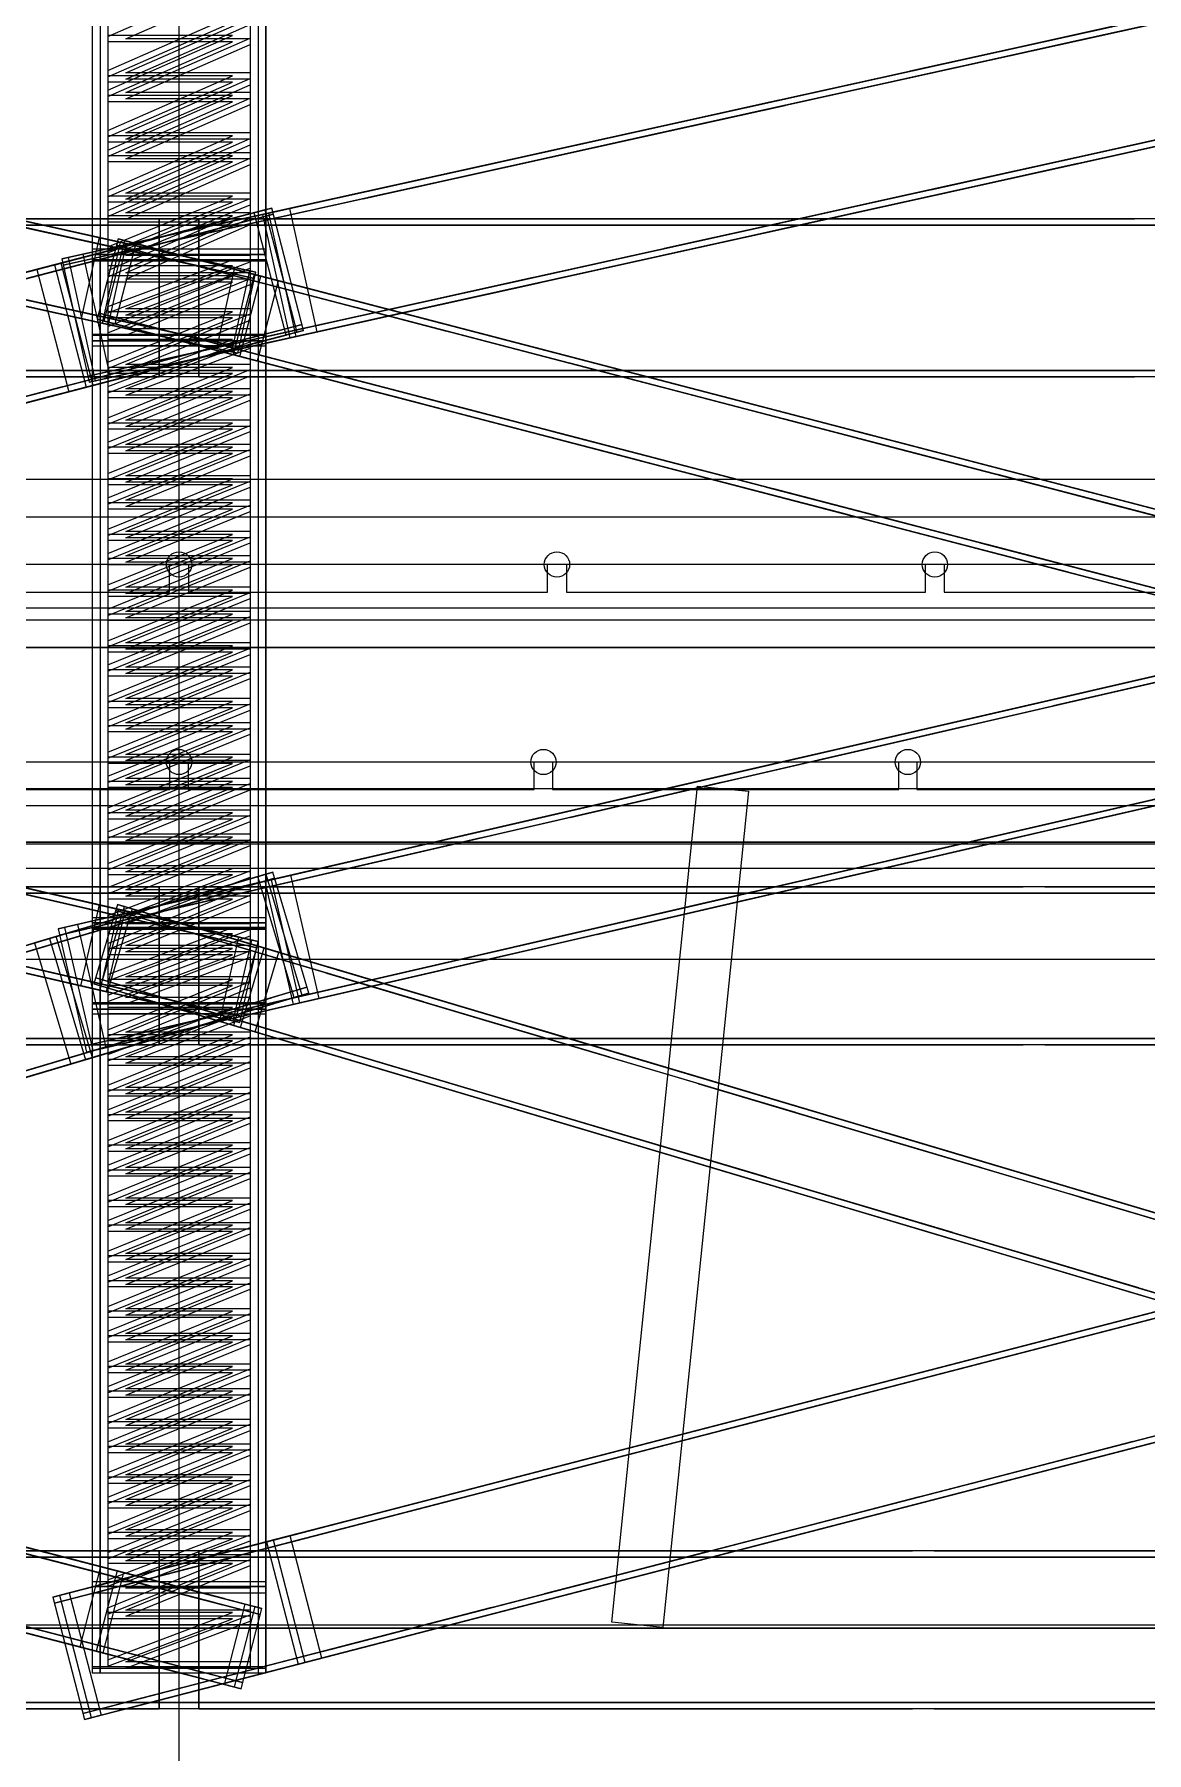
# Model space of a CAD drawing. Header units: millimetres. Extents: x -52000 to 48850, y -48850 to 51750.
# Drawn here: x -366 to 2449, y 10992 to 15342 of the extents above; entities that cross this region are included whole.
import ezdxf

# ---------------------------------------------------------------- set-up
doc = ezdxf.new("R2010")
doc.units = ezdxf.units.MM
for name, color, linetype, lineweight in [('D-BMK-AXIS', 7, 'Continuous', 13), ('D-STR-BASE', 7, 'Continuous', 25), ('D-STR-DECK', 7, 'Continuous', 25), ('D-STR-STRC', 7, 'Continuous', 25)]:
    doc.layers.add(name, color=color, linetype=linetype, lineweight=lineweight)

msp = doc.modelspace()

# ---------------------------------------------------------------- linework, layer by layer
at = {"layer": 'D-BMK-AXIS'}
msp.add_line((0, -48000), (0, 48000), dxfattribs=at)
at = {"layer": 'D-STR-BASE'}
msp.add_lwpolyline([(-4200, 8000), (4200, 8000), (4200, 13000), (-4200, 13000)], close=True, dxfattribs=at)
at = {"layer": 'D-STR-DECK'}
for points in [[(11617.8, 14120), (-11617.8, 14120), (-11617.8, 14216), (11617.8, 14216)], [(-11480, -14000), (11480, -14000), (14000, -11480), (14000, 11480), (11480, 14000), (-11480, 14000), (-14000, 11480), (-14000, -11480)], [(11480, 14000), (-11480, 14000), (-11480, 13890), (11480, 13890)], [(11480, 14000), (-11480, 14000), (-11480, 13890), (11480, 13890)], [(11480, 14000), (-11480, 14000), (-11307.8, 13790), (11307.8, 13790)], [(11480, 14000), (-11480, 14000), (-11480, 13860), (11480, 13860)], [(-23.9, 14000), (-932.8, 14000), (-932.8, 13930), (-23.9, 13930)], [(932.7, 14000), (23.9, 14000), (23.9, 13930), (932.7, 13930)], [(1889.4, 14000), (980.6, 14000), (980.6, 13930), (1889.4, 13930)], [(2846.1, 14000), (1937.3, 14000), (1937.3, 13930), (2846.1, 13930)], [(-13790, 11307.8), (13790, 11307.8), (11307.8, 13790), (-11307.8, 13790)], [(11070, 13500), (-11070, 13500), (-10904, 13297.5), (10904, 13297.5)], [(11070, 13500), (-11070, 13500), (-11070, 13390), (11070, 13390)], [(11070, 13500), (-11070, 13500), (-11070, 13390), (11070, 13390)], [(11070, 13500), (-11070, 13500), (-10904, 13297.5), (10904, 13297.5)], [(-23.1, 13500), (-899.4, 13500), (-899.4, 13430), (-23.1, 13430)], [(899.4, 13500), (23.1, 13500), (23.1, 13430), (899.4, 13430)], [(1821.9, 13500), (945.6, 13500), (945.6, 13430), (1821.9, 13430)], [(2744.4, 13500), (1868.1, 13500), (1868.1, 13430), (2744.4, 13430)], [(11014.6, 13432.5), (-11014.6, 13432.5), (-10849.4, 13231), (10849.4, 13231)], [(11014.6, 13432.5), (-11014.6, 13432.5), (-9278.9, 11315.7), (9278.9, 11315.7)], [(11014.6, 13432.5), (-11014.6, 13432.5), (-11014.6, 13292.5), (11014.6, 13292.5)], [(-200, 11315.7), (-200, 13432.5), (200, 13432.5), (200, 11315.7)], [(1095.2, 11322.3), (1312.2, 13439.1), (1441.5, 13425.9), (1224.5, 11309)], [(-13297.5, 10904), (13297.5, 10904), (10904, 13297.5), (-10904, 13297.5)], [(-13790, -11307.8), (4700, -11307.8), (4700, 11307.8), (-13790, 11307.8)]]:
    msp.add_lwpolyline(points, close=True, dxfattribs=at)
for centre in [(0, 14000), (956.7, 14000), (1913.3, 14000), (0, 13500), (922.5, 13500), (1845, 13500)]:
    msp.add_circle(centre, 32, dxfattribs=at)
at = {"layer": 'D-STR-STRC'}
for points in [[(8477.4, 16714.2), (7953.5, 16598.3), (-296.5, 14773.6), (227.4, 14889.5)], [(8480.9, 16698.5), (7956.9, 16582.7), (-293.1, 14758), (230.9, 14873.9)], [(-8402.7, 16624.9), (-8058.9, 16548.9), (191.1, 14724.2), (-152.7, 14800.3)], [(-8399.2, 16640.5), (-8055.4, 16564.5), (194.6, 14739.8), (-149.2, 14815.9)], [(220, 16608.9), (-220, 16608.9), (-220, 14784.3), (220, 14784.3)], [(220, 16593.1), (-220, 16593.1), (-220, 14768.4), (220, 14768.4)], [(-8441.1, 16451.1), (-8097.3, 16375.1), (152.7, 14550.4), (-191.1, 14626.5)], [(-8444.6, 16435.5), (-8100.8, 16359.5), (149.2, 14534.8), (-194.6, 14610.9)], [(8543.1, 16417.3), (8019.1, 16301.5), (-230.9, 14476.8), (293.1, 14592.7)], [(8546.5, 16401.7), (8022.6, 16285.8), (-227.4, 14461.2), (296.5, 14577.1)], [(220, 16406.9), (-220, 16406.9), (-220, 14582.3), (220, 14582.3)], [(220, 16391.1), (-220, 16391.1), (-220, 14566.4), (220, 14566.4)], [(135, 15474.9), (-180, 15474.9), (-180, 15336.8)], [(180, 15468.7), (180, 15330.5), (-135, 15330.5)], [(2893.2, 15479.1), (2471.6, 15385.9), (1837.3, 15245.6)], [(2896.7, 15463.5), (2475, 15370.2), (1840.8, 15229.9)], [(2906.1, 15482), (2271.8, 15341.7), (1850.2, 15248.4)], [(2909.6, 15466.3), (2275.3, 15326), (1853.6, 15232.8)], [(135, 15388.7), (-180, 15388.7), (-180, 15250.5)], [(135, 15372.8), (-180, 15372.8), (-180, 15234.7)], [(180, 15382.4), (180, 15244.3), (-135, 15244.3)], [(180, 15366.6), (180, 15228.4), (-135, 15228.4)], [(135, 15338.7), (-180, 15338.7), (-180, 15200.6)], [(135, 15322.9), (-180, 15322.9), (-180, 15184.7)], [(180, 15332.5), (180, 15194.3), (-135, 15194.3)], [(180, 15316.6), (180, 15178.5), (-135, 15178.5)], [(2205.7, 15327.1), (1784.1, 15233.8), (1149.8, 15093.5)], [(2209.2, 15311.4), (1787.5, 15218.2), (1153.3, 15077.9)], [(2218.6, 15329.9), (1584.3, 15189.6), (1162.7, 15096.4)], [(2222.1, 15314.3), (1587.8, 15174), (1166.1, 15080.7)], [(135, 15236.6), (-180, 15236.6), (-180, 15098.5)], [(180, 15230.4), (180, 15092.2), (-135, 15092.2)], [(135, 15220.8), (-180, 15220.8), (-180, 15082.6)], [(135, 15186.7), (-180, 15186.7), (-180, 15048.5)], [(180, 15214.5), (180, 15076.4), (-135, 15076.4)], [(180, 15180.4), (180, 15042.2), (-135, 15042.2)], [(2958.9, 15182.3), (2537.2, 15089), (1902.9, 14948.7)], [(2971.7, 15185.1), (2337.5, 15044.8), (1915.8, 14951.6)], [(135, 15170.8), (-180, 15170.8), (-180, 15032.7)], [(180, 15164.6), (180, 15026.4), (-135, 15026.4)], [(1518.2, 15175), (1096.6, 15081.7), (462.3, 14941.5)], [(1521.7, 15159.4), (1100, 15066.1), (465.8, 14925.8)], [(1531.1, 15177.8), (896.8, 15037.6), (475.2, 14944.3)], [(1534.6, 15162.2), (900.3, 15021.9), (478.6, 14928.7)], [(2962.3, 15166.7), (2540.7, 15073.4), (1906.4, 14933.1)], [(2975.2, 15169.5), (2340.9, 15029.2), (1919.3, 14936)], [(135, 15084.6), (-180, 15084.6), (-180, 14946.4)], [(135, 15068.7), (-180, 15068.7), (-180, 14930.6)], [(180, 15078.3), (180, 14940.2), (-135, 14940.2)], [(180, 15062.5), (180, 14924.3), (-135, 14924.3)], [(830.7, 15022.9), (409.1, 14929.7), (-186.6, 14797.9)], [(834.2, 15007.3), (412.5, 14914.1), (-183.2, 14782.3)], [(135, 15034.6), (-180, 15034.6), (-180, 14896.4)], [(135, 15018.8), (-180, 15018.8), (-180, 14880.6)], [(843.6, 15025.8), (247.9, 14894), (-173.7, 14800.8)], [(847.1, 15010.2), (251.3, 14878.4), (-170.3, 14785.2)], [(180, 15028.3), (180, 14890.2), (-135, 14890.2)], [(180, 15012.5), (180, 14874.3), (-135, 14874.3)], [(2271.4, 15030.2), (1849.7, 14937), (1215.4, 14796.7)], [(2274.8, 15014.6), (1853.2, 14921.4), (1218.9, 14781.1)], [(2284.2, 15033.1), (1650, 14892.8), (1228.3, 14799.5)], [(2287.7, 15017.5), (1653.4, 14877.2), (1231.8, 14783.9)], [(-768.9, 14936.6), (-173.2, 14804.8), (68.3, 14751.4)], [(-765.4, 14952.2), (-169.7, 14820.4), (71.8, 14767)], [(-756, 14933.7), (-514.5, 14880.3), (81.2, 14748.5)], [(-752.5, 14949.3), (-511, 14895.9), (84.7, 14764.2)], [(135, 14932.5), (-180, 14932.5), (-180, 14804.4)], [(180, 14926.3), (180, 14798.2), (-135, 14798.2)], [(234.8, 14901.9), (-315.5, 14758.5), (-6807.5, 13067.1), (-6257.1, 13210.5)], [(238.9, 14886.4), (-311.5, 14743), (-6803.4, 13051.6), (-6253.1, 13195)], [(-50, 14875.3), (-50, 14875.3), (-2418.4, 14875.3), (-2418.4, 14875.3)], [(136.1, 14876.1), (-328.3, 14755.1), (-771.2, 14639.8)], [(271.1, 14580.7), (190.5, 14890.3), (-359.9, 14746.9), (-279.2, 14437.3)], [(315.5, 14592.2), (234.8, 14901.9), (-315.5, 14758.5), (-234.8, 14448.8)], [(7571.6, 14893.5), (7031.9, 14769.1), (-305.8, 13077.6), (233.9, 13202)], [(7575.2, 14877.9), (7035.5, 14753.5), (-302.2, 13062), (237.5, 13186.4)], [(296.5, 14577.1), (227.4, 14889.5), (-296.5, 14773.6), (-227.4, 14461.2)], [(349.7, 14588.8), (280.6, 14901.3), (-243.3, 14785.4), (-174.2, 14473)], [(135, 14916.7), (-180, 14916.7), (-180, 14788.6)], [(135, 14882.5), (-180, 14882.5), (-180, 14744.4)], [(180, 14910.4), (180, 14782.3), (-135, 14782.3)], [(180, 14876.3), (180, 14738.1), (-135, 14738.1)], [(-50, 14475.3), (-50, 14875.3), (-50, 14875.3), (-50, 14475.3)], [(2418.4, 14875.3), (2418.4, 14875.3), (50, 14875.3), (50, 14875.3)], [(50, 14475.3), (50, 14875.3), (50, 14875.3), (50, 14475.3)], [(296.5, 14577.1), (227.4, 14889.5), (211.1, 14885.9), (280.2, 14573.4)], [(315.5, 14592.2), (234.8, 14901.9), (217.6, 14897.4), (298.3, 14587.7)], [(1583.9, 14878.2), (1162.2, 14784.9), (527.9, 14644.6)], [(1596.7, 14881), (962.5, 14740.7), (540.8, 14647.5)], [(14675.3, 14859.3), (14675.3, 14859.3), (-14675.3, 14859.3), (-14675.3, 14859.3)], [(-50, 14859.3), (-50, 14859.3), (-2418.4, 14859.3), (-2418.4, 14859.3)], [(117.4, 14871.3), (-325.5, 14755.9), (-789.9, 14634.9)], [(121.4, 14855.8), (-321.5, 14740.4), (-785.9, 14619.4)], [(140.1, 14860.7), (-324.3, 14739.7), (-767.2, 14624.3)], [(135, 14866.7), (-180, 14866.7), (-180, 14728.5)], [(180, 14860.4), (180, 14722.3), (-135, 14722.3)], [(2418.4, 14859.3), (2418.4, 14859.3), (50, 14859.3), (50, 14859.3)], [(1587.3, 14862.5), (1165.7, 14769.3), (531.4, 14629)], [(1600.2, 14865.4), (965.9, 14725.1), (544.3, 14631.9)], [(-7494.8, 14802.9), (-7140.6, 14721.3), (197.1, 13029.8), (-157.1, 13111.5)], [(-7491.2, 14818.5), (-7137, 14736.8), (200.7, 13045.4), (-153.5, 13127.1)], [(-202.5, 14827.7), (-247.8, 14622.6), (96, 14546.6), (141.4, 14751.6)], [(220, 14580.3), (220, 14798.2), (-220, 14798.2), (-220, 14580.3)], [(-154.1, 14824), (-207.1, 14620.8), (-189.9, 14616.3), (-136.9, 14819.5)], [(-154.1, 14824), (-207.1, 14620.8), (154.1, 14526.7), (207.1, 14729.9)], [(-149.2, 14815.9), (-194.6, 14610.9), (-178.2, 14607.2), (-132.9, 14812.3)], [(-149.2, 14815.9), (-194.6, 14610.9), (149.2, 14534.8), (194.6, 14739.8)], [(-109.7, 14812.4), (-162.7, 14609.2), (198.5, 14515.1), (251.4, 14718.3)], [(-158.1, 14808.5), (203, 14714.4), (6695, 13023), (6333.8, 13117.1)], [(-154.1, 14824), (207.1, 14729.9), (6699, 13038.5), (6337.8, 13132.6)], [(-55.4, 14798.3), (409.1, 14677.3), (662.8, 14611.2)], [(-36.6, 14793.4), (217, 14727.3), (681.5, 14606.3)], [(-810.8, 14747.1), (-215.1, 14615.4), (26.4, 14562)], [(-807.3, 14762.8), (-211.6, 14631), (29.9, 14577.6)], [(-794.4, 14759.9), (-552.9, 14706.5), (42.8, 14574.7)], [(-217.6, 14453.3), (-298.3, 14763), (-315.5, 14758.5), (-234.8, 14448.8)], [(-211.1, 14464.8), (-280.2, 14777.3), (-296.5, 14773.6), (-227.4, 14461.2)], [(-200, 14566.3), (-200, 14784.4), (-220, 14784.4), (-220, 14566.3)], [(220, 14784.4), (-220, 14784.4), (-220, 13093), (220, 13093)], [(220, 14566.3), (220, 14784.4), (-220, 14784.4), (-220, 14566.3)], [(-200, 14566.4), (-200, 14784.3), (-220, 14784.3), (-220, 14566.4)], [(220, 14566.4), (220, 14784.3), (-220, 14784.3), (-220, 14566.4)], [(220, 14553.4), (220, 14771.5), (-220, 14771.5), (-220, 14553.4)], [(220, 14768.6), (-220, 14768.6), (-220, 13077.1), (220, 13077.1)], [(135, 14771.5), (-180, 14771.5), (-180, 14652.8)], [(135, 14755.7), (-180, 14755.7), (-180, 14637)], [(180, 14765.7), (180, 14647), (-135, 14647)], [(180, 14749.9), (180, 14631.2), (-135, 14631.2)], [(-59.4, 14782.8), (405, 14661.8), (658.7, 14595.7)], [(-40.7, 14777.9), (213, 14711.8), (677.5, 14590.8)], [(220, 14566.3), (220, 14784.4), (200, 14784.4), (200, 14566.3)], [(220, 14566.4), (220, 14784.3), (200, 14784.3), (200, 14566.4)], [(-797.9, 14744.3), (-556.4, 14690.9), (39.3, 14559.1)], [(135, 14730.5), (-180, 14730.5), (-180, 14602.4)], [(135, 14714.6), (-180, 14714.6), (-180, 14586.6)], [(180, 14724.2), (180, 14596.2), (-135, 14596.2)], [(180, 14708.4), (180, 14580.3), (-135, 14580.3)], [(896.4, 14726.1), (474.7, 14632.9), (-121, 14501.1)], [(899.8, 14710.5), (478.2, 14617.2), (-117.5, 14485.5)], [(909.2, 14729), (313.5, 14597.2), (-108.1, 14504)], [(912.7, 14713.3), (317, 14581.6), (-104.6, 14488.3)], [(178.2, 14743.5), (132.9, 14538.4), (149.2, 14534.8), (194.6, 14739.8)], [(189.9, 14734.4), (136.9, 14531.2), (154.1, 14526.7), (207.1, 14729.9)], [(453.5, 14665.7), (950.1, 14536.3), (1203.8, 14470.2)], [(472.2, 14660.8), (725.9, 14594.7), (1222.5, 14465.3)], [(-7534.7, 14629.4), (-7180.6, 14547.8), (157.1, 12856.4), (-197.1, 12938)], [(-207.1, 14620.8), (154.1, 14526.7), (6646.1, 12835.3), (6284.9, 12929.4)], [(-203, 14636.3), (158.1, 14542.2), (6650.1, 12850.7), (6288.9, 12944.9)], [(135, 14639.9), (-180, 14639.9), (-180, 14511.9)], [(135, 14624.1), (-180, 14624.1), (-180, 14496)], [(180, 14634.1), (180, 14506.1), (-135, 14506.1)], [(180, 14618.3), (180, 14490.2), (-135, 14490.2)], [(449.4, 14650.2), (946, 14520.8), (1199.7, 14454.7)], [(468.1, 14645.3), (721.8, 14579.3), (1218.4, 14449.9)], [(-7538.3, 14613.8), (-7184.2, 14532.2), (153.5, 12840.8), (-200.7, 12922.4)], [(311.5, 14607.7), (-238.9, 14464.3), (-6730.8, 12772.9), (-6180.5, 12916.3)], [(315.5, 14592.2), (-234.8, 14448.8), (-6726.8, 12757.4), (-6176.4, 12900.8)], [(194, 14577.1), (-248.9, 14461.7), (-713.3, 14340.7)], [(212.7, 14582), (-251.7, 14461), (-694.6, 14345.6)], [(7639.8, 14597.2), (7100.2, 14472.8), (-237.5, 12781.4), (302.2, 12905.8)], [(7643.4, 14581.6), (7103.8, 14457.2), (-233.9, 12765.8), (305.8, 12890.2)], [(220, 14582.1), (-220, 14582.1), (-220, 12890.7), (220, 12890.7)], [(-108.3, 14595.1), (356.1, 14474.1), (609.8, 14408)], [(-104.3, 14610.5), (360.2, 14489.5), (613.8, 14423.4)], [(-89.6, 14590.2), (164.1, 14524.1), (628.5, 14403.1)], [(-85.6, 14605.7), (168.1, 14539.6), (632.6, 14418.6)], [(198, 14561.6), (-244.8, 14446.2), (-709.3, 14325.2)], [(216.8, 14566.5), (-247.7, 14445.5), (-690.5, 14330.1)], [(220, 14566.3), (-220, 14566.3), (-220, 12874.8), (220, 12874.8)], [(135, 14569.2), (-180, 14569.2), (-180, 14450.5)], [(135, 14553.4), (-180, 14553.4), (-180, 14434.7)], [(180, 14563.4), (180, 14444.7), (-135, 14444.7)], [(180, 14547.6), (180, 14428.9), (-135, 14428.9)], [(14675.3, 14491.3), (14675.3, 14491.3), (-14675.3, 14491.3), (-14675.3, 14491.3)], [(-50, 14491.3), (-50, 14491.3), (-2418.4, 14491.3), (-2418.4, 14491.3)], [(135, 14499), (-180, 14499), (-180, 14370.9)], [(180, 14493.2), (180, 14365.1), (-135, 14365.1)], [(2418.4, 14491.3), (2418.4, 14491.3), (50, 14491.3), (50, 14491.3)], [(990.4, 14509.3), (1487, 14379.9), (1740.7, 14313.8)], [(994.5, 14524.8), (1491.1, 14395.4), (1744.8, 14329.3)], [(1009.1, 14504.4), (1262.8, 14438.3), (1759.4, 14308.9)], [(1013.2, 14519.9), (1266.9, 14453.8), (1763.5, 14324.4)], [(-50, 14475.3), (-50, 14475.3), (-2418.4, 14475.3), (-2418.4, 14475.3)], [(-314.8, 14444.5), (-757.7, 14329.1), (-1254.3, 14199.7)], [(-296.1, 14449.4), (-792.7, 14320), (-1235.6, 14204.6)], [(135, 14483.1), (-180, 14483.1), (-180, 14355.1)], [(180, 14477.3), (180, 14349.3), (-135, 14349.3)], [(2418.4, 14475.3), (2418.4, 14475.3), (50, 14475.3), (50, 14475.3)], [(400.5, 14462.5), (897.1, 14333.1), (1150.8, 14267)], [(404.5, 14478), (901.2, 14348.6), (1154.8, 14282.5)], [(419.2, 14457.6), (672.9, 14391.5), (1169.5, 14262.1)], [(423.3, 14473.1), (677, 14407), (1173.6, 14277.6)], [(-310.8, 14429), (-753.6, 14313.7), (-1250.3, 14184.3)], [(-292, 14433.9), (-788.7, 14304.5), (-1231.5, 14189.1)], [(135, 14437.6), (-180, 14437.6), (-180, 14309.6)], [(135, 14421.8), (-180, 14421.8), (-180, 14293.7)], [(180, 14431.8), (180, 14303.8), (-135, 14303.8)], [(180, 14416), (180, 14287.9), (-135, 14287.9)], [(135, 14358), (-180, 14358), (-180, 14230)], [(1531.4, 14368.3), (2028, 14238.9), (2281.7, 14172.8)], [(1535.4, 14383.8), (2032.1, 14254.4), (2285.7, 14188.3)], [(1550.1, 14363.4), (1803.8, 14297.3), (2300.4, 14168)], [(1554.2, 14378.9), (1807.9, 14312.8), (2304.5, 14183.4)], [(135, 14342.2), (-180, 14342.2), (-180, 14214.1)], [(180, 14352.2), (180, 14224.2), (-135, 14224.2)], [(180, 14336.4), (180, 14208.3), (-135, 14208.3)], [(941.5, 14321.5), (1438.1, 14192.2), (1691.8, 14126.1)], [(945.5, 14337), (1442.2, 14207.6), (1695.8, 14141.5)], [(960.2, 14316.7), (1213.9, 14250.6), (1710.5, 14121.2)], [(964.3, 14332.1), (1217.9, 14266.1), (1714.6, 14136.7)], [(135, 14296.7), (-180, 14296.7), (-180, 14168.6)], [(135, 14280.8), (-180, 14280.8), (-180, 14152.8)], [(180, 14290.9), (180, 14162.8), (-135, 14162.8)], [(180, 14275), (180, 14147), (-135, 14147)], [(2072.4, 14227.4), (2569, 14098), (2822.7, 14031.9)], [(2076.4, 14242.9), (2573.1, 14113.5), (2826.7, 14047.4)], [(2095.2, 14238), (2348.9, 14171.9), (2845.5, 14042.5)], [(135, 14217.1), (-180, 14217.1), (-180, 14089)], [(135, 14201.2), (-180, 14201.2), (-180, 14073.2)], [(180, 14211.3), (180, 14083.2), (-135, 14083.2)], [(180, 14195.4), (180, 14067.4), (-135, 14067.4)], [(1482.5, 14180.6), (1979.1, 14051.2), (2232.8, 13985.1)], [(1486.5, 14196.1), (1983.2, 14066.7), (2236.8, 14000.6)], [(1505.3, 14191.2), (1758.9, 14125.1), (2255.6, 13995.7)], [(2091.1, 14222.5), (2344.8, 14156.4), (2841.4, 14027)], [(135, 14155.7), (-180, 14155.7), (-180, 14027.7)], [(135, 14139.9), (-180, 14139.9), (-180, 14011.8)], [(180, 14149.9), (180, 14021.9), (-135, 14021.9)], [(1501.2, 14175.7), (1754.9, 14109.6), (2251.5, 13980.2)], [(180, 14134.1), (180, 14006), (-135, 14006)], [(135, 14076.1), (-180, 14076.1), (-180, 13948.1)], [(135, 14060.3), (-180, 14060.3), (-180, 13932.2)], [(180, 14070.3), (180, 13942.3), (-135, 13942.3)], [(180, 14054.4), (180, 13926.4), (-135, 13926.4)], [(2027.5, 14055.1), (2524.2, 13925.7), (2777.8, 13859.6)], [(2046.3, 14050.2), (2299.9, 13984.1), (2796.6, 13854.8)], [(135, 14014.8), (-180, 14014.8), (-180, 13886.7)], [(180, 14009), (180, 13880.9), (-135, 13880.9)], [(2023.5, 14039.6), (2520.1, 13910.2), (2773.8, 13844.2)], [(2042.2, 14034.8), (2295.9, 13968.7), (2792.5, 13839.3)], [(135, 13998.9), (-180, 13998.9), (-180, 13870.9)], [(180, 13993.1), (180, 13865.1), (-135, 13865.1)], [(135, 13935.2), (-180, 13935.2), (-180, 13807.1)], [(135, 13919.3), (-180, 13919.3), (-180, 13791.3)], [(180, 13929.4), (180, 13801.3), (-135, 13801.3)], [(180, 13913.5), (180, 13785.4), (-135, 13785.4)], [(3206.1, 13887.2), (2771.9, 13787.1), (2209.3, 13657.4)], [(3222.1, 13890.9), (2659.5, 13761.2), (2225.2, 13661.1)], [(3225.7, 13875.3), (2663.1, 13745.6), (2228.8, 13645.5)], [(135, 13873.8), (-180, 13873.8), (-180, 13745.8)], [(135, 13858), (-180, 13858), (-180, 13729.9)], [(180, 13868), (180, 13740), (-135, 13740)], [(180, 13852.2), (180, 13724.1), (-135, 13724.1)], [(3209.7, 13871.6), (2775.5, 13771.5), (2212.9, 13641.8)], [(135, 13794.2), (-180, 13794.2), (-180, 13666.2)], [(180, 13788.4), (180, 13660.4), (-135, 13660.4)], [(135, 13778.4), (-180, 13778.4), (-180, 13650.3)], [(180, 13772.5), (180, 13644.5), (-135, 13644.5)], [(2594.7, 13746.2), (2160.4, 13646.1), (1597.8, 13516.4)], [(2610.6, 13749.9), (2048, 13620.2), (1613.8, 13520.1)], [(135, 13732.9), (-180, 13732.9), (-180, 13604.8)], [(135, 13717), (-180, 13717), (-180, 13589)], [(180, 13727.1), (180, 13599), (-135, 13599)], [(180, 13711.2), (180, 13583.2), (-135, 13583.2)], [(2598.3, 13730.6), (2164, 13630.5), (1601.4, 13500.8)], [(2614.2, 13734.3), (2051.6, 13604.6), (1617.4, 13504.5)], [(135, 13653.3), (-180, 13653.3), (-180, 13525.2)], [(135, 13637.4), (-180, 13637.4), (-180, 13509.3)], [(180, 13647.5), (180, 13519.4), (-135, 13519.4)], [(180, 13631.6), (180, 13503.5), (-135, 13503.5)], [(135, 13591.9), (-180, 13591.9), (-180, 13463.9)], [(135, 13576.1), (-180, 13576.1), (-180, 13448)], [(180, 13586.1), (180, 13458.1), (-135, 13458.1)], [(180, 13570.3), (180, 13442.2), (-135, 13442.2)], [(1983.2, 13605.3), (1549, 13505.2), (986.3, 13375.5)], [(1986.8, 13589.7), (1552.5, 13489.6), (989.9, 13359.9)], [(1999.2, 13609), (1436.5, 13479.3), (1002.3, 13379.2)], [(2002.8, 13593.4), (1440.1, 13463.7), (1005.9, 13363.6)], [(3274.4, 13590.9), (2840.2, 13490.8), (2277.5, 13361.2)], [(3278, 13575.4), (2843.8, 13475.3), (2281.1, 13345.6)], [(3290.4, 13594.6), (2727.8, 13464.9), (2293.5, 13364.8)], [(3294, 13579), (2731.4, 13449.3), (2297.1, 13349.2)], [(135, 13512.3), (-180, 13512.3), (-180, 13384.3)], [(135, 13496.4), (-180, 13496.4), (-180, 13368.4)], [(180, 13506.5), (180, 13378.5), (-135, 13378.5)], [(180, 13490.6), (180, 13362.6), (-135, 13362.6)], [(135, 13451), (-180, 13451), (-180, 13322.9)], [(180, 13445.2), (180, 13317.1), (-135, 13317.1)], [(1371.7, 13464.3), (937.5, 13364.2), (374.8, 13234.5)], [(1375.3, 13448.7), (941.1, 13348.6), (378.4, 13218.9)], [(1387.7, 13468), (825.1, 13338.3), (390.8, 13238.2)], [(1391.3, 13452.4), (828.7, 13322.7), (394.4, 13222.6)], [(2663, 13450), (2228.7, 13349.9), (1666.1, 13220.2)], [(2678.9, 13453.7), (2116.3, 13324), (1682, 13223.9)], [(135, 13435.1), (-180, 13435.1), (-180, 13307.1)], [(180, 13429.3), (180, 13301.2), (-135, 13301.2)], [(2666.6, 13434.4), (2232.3, 13334.3), (1669.7, 13204.6)], [(2682.5, 13438.1), (2119.9, 13308.4), (1685.6, 13208.3)], [(135, 13371.4), (-180, 13371.4), (-180, 13243.3)], [(135, 13355.5), (-180, 13355.5), (-180, 13227.4)], [(180, 13365.6), (180, 13237.5), (-135, 13237.5)], [(760.3, 13323.4), (326, 13223.3), (-201.2, 13101.7)], [(776.2, 13327), (249, 13205.5), (-185.3, 13105.4)], [(779.8, 13311.5), (252.6, 13189.9), (-181.7, 13089.8)], [(135, 13310), (-180, 13310), (-180, 13182)], [(180, 13349.7), (180, 13221.6), (-135, 13221.6)], [(2067.5, 13312.7), (1504.8, 13183), (1070.6, 13082.9)], [(763.8, 13307.8), (329.6, 13207.7), (-197.6, 13086.1)], [(135, 13294.2), (-180, 13294.2), (-180, 13166.1)], [(180, 13304.2), (180, 13176.2), (-135, 13176.2)], [(180, 13288.3), (180, 13160.3), (-135, 13160.3)], [(2051.5, 13309), (1617.2, 13208.9), (1054.6, 13079.2)], [(2055.1, 13293.5), (1620.8, 13193.4), (1058.2, 13063.7)], [(2071, 13297.1), (1508.4, 13167.4), (1074.2, 13067.3)], [(-699.4, 13236.5), (-172.2, 13115), (76.6, 13057.6)], [(-695.8, 13252.1), (-168.6, 13130.5), (80.1, 13073.2)], [(-683.5, 13232.8), (-434.7, 13175.5), (92.5, 13053.9)], [(-679.9, 13248.4), (-431.1, 13191.1), (96.1, 13069.5)], [(135, 13230.4), (-180, 13230.4), (-180, 13111.7)], [(180, 13224.6), (180, 13105.9), (-135, 13105.9)], [(237.1, 13221.3), (-328.3, 13053.2), (-5980, 11372.7), (-5414.6, 11540.8)], [(241.6, 13206), (-323.7, 13037.9), (-5975.4, 11357.4), (-5410.1, 11525.5)], [(-50, 13183.9), (-50, 13183.9), (-2136.5, 13183.9), (-2136.5, 13183.9)], [(124.8, 13188), (-330.2, 13052.7), (-736.9, 12931.7)], [(147.8, 13194.8), (-259, 13073.8), (-713.9, 12938.6)], [(152.4, 13179.5), (-254.4, 13058.5), (-709.4, 12923.2)], [(291.1, 12903.6), (199.9, 13210.3), (-365.5, 13042.2), (-274.3, 12735.4)], [(328.3, 12914.6), (237.1, 13221.3), (-328.3, 13053.2), (-237.1, 12746.5)], [(6731.3, 13211.1), (6172.5, 13066.5), (-319.5, 11386), (239.3, 11530.6)], [(6735.3, 13195.7), (6176.5, 13051), (-315.5, 11370.5), (243.3, 11515.2)], [(305.8, 12890.2), (233.9, 13202), (-305.8, 13077.6), (-233.9, 12765.8)], [(354.6, 12901.5), (282.7, 13213.3), (-256.9, 13088.9), (-185, 12777.1)], [(135, 13214.5), (-180, 13214.5), (-180, 13095.8)], [(180, 13208.7), (180, 13090), (-135, 13090)], [(-50, 12783.9), (-50, 13183.9), (-50, 13183.9), (-50, 12783.9)], [(2136.5, 13183.9), (2136.5, 13183.9), (50, 13183.9), (50, 13183.9)], [(50, 12783.9), (50, 13183.9), (50, 13183.9), (50, 12783.9)], [(305.8, 12890.2), (233.9, 13202), (217, 13198.1), (288.9, 12886.3)], [(328.3, 12914.6), (237.1, 13221.3), (219.4, 13216.1), (310.6, 12909.4)], [(4300.5, 13183.9), (4300.5, 13183.9), (2191.5, 13183.9), (2191.5, 13183.9)], [(12983.9, 13167.9), (12983.9, 13167.9), (-12983.9, 13167.9), (-12983.9, 13167.9)], [(-50, 13167.9), (-50, 13167.9), (-2136.5, 13167.9), (-2136.5, 13167.9)], [(129.3, 13172.6), (-325.6, 13037.3), (-732.4, 12916.4)], [(-202.3, 13138.3), (-249.5, 12933.7), (104.6, 12852), (151.8, 13056.7)], [(-155.6, 13139.7), (-215.4, 12938.4), (-197.8, 12933.2), (-137.9, 13134.5)], [(-155.6, 13139.7), (-215.4, 12938.4), (155.6, 12828.1), (215.4, 13029.4)], [(135, 13169.1), (-180, 13169.1), (-180, 13041)], [(135, 13153.2), (-180, 13153.2), (-180, 13025.2)], [(-155.6, 13139.7), (215.4, 13029.4), (5867.1, 11348.9), (5496.1, 11459.2)], [(180, 13163.3), (180, 13035.2), (-135, 13035.2)], [(180, 13147.4), (180, 13019.3), (-135, 13019.3)], [(2136.5, 13167.9), (2136.5, 13167.9), (50, 13167.9), (50, 13167.9)], [(1440, 13168.1), (1005.8, 13068), (443.1, 12938.3)], [(1443.6, 13152.5), (1009.4, 13052.4), (446.7, 12922.7)], [(1456, 13171.8), (893.3, 13042.1), (459.1, 12942)], [(1459.6, 13156.2), (896.9, 13026.5), (462.7, 12926.4)], [(4300.5, 13167.9), (4300.5, 13167.9), (2191.5, 13167.9), (2191.5, 13167.9)], [(-6653, 13117.5), (-6286.3, 13022.6), (205.7, 11342.1), (-161, 11437.1)], [(-6649, 13133), (-6282.3, 13038.1), (209.7, 11357.6), (-157, 11452.5)], [(220, 12887.7), (220, 13105.9), (-220, 13105.9), (-220, 12887.7)], [(-200, 12874.7), (-200, 13093.1), (-220, 13093.1), (-220, 12874.7)], [(220, 13093.1), (-220, 13093.1), (-220, 11412.6), (220, 11412.6)], [(220, 12874.7), (220, 13093.1), (-220, 13093.1), (-220, 12874.7)], [(-200, 12874.8), (-200, 13093), (-220, 13093), (-220, 12874.8)], [(220, 12874.8), (220, 13093), (-220, 13093), (-220, 12874.8)], [(-153.5, 13127.1), (-200.7, 12922.4), (-183.8, 12918.5), (-136.6, 13123.2)], [(-153.5, 13127.1), (-200.7, 12922.4), (153.5, 12840.8), (200.7, 13045.4)], [(-118.4, 13128.7), (-178.2, 12927.4), (192.8, 12817.1), (252.6, 13018.3)], [(-160.1, 13124.4), (210.9, 13014.1), (5862.6, 11333.6), (5491.6, 11443.9)], [(-70.9, 13097.8), (335.9, 12976.9), (596.5, 12899.4)], [(-66.3, 13113.2), (340.5, 12992.2), (601.1, 12914.7)], [(-43.3, 13106.3), (217.3, 13028.9), (624.1, 12907.9)], [(220, 12874.7), (220, 13093.1), (200, 13093.1), (200, 12874.7)], [(220, 12874.8), (220, 13093), (200, 13093), (200, 12874.8)], [(-319.2, 13055.9), (-774.2, 12920.7), (-1207.9, 12791.7)], [(-296.2, 13062.8), (-730, 12933.8), (-1184.9, 12798.5)], [(-739.4, 13063), (-212.2, 12941.5), (36.6, 12884.2)], [(-723.4, 13059.4), (-474.7, 13002), (52.5, 12880.5)], [(-219.4, 12751.8), (-310.6, 13058.5), (-328.3, 13053.2), (-237.1, 12746.5)], [(-217, 12769.7), (-288.9, 13081.5), (-305.8, 13077.6), (-233.9, 12765.8)], [(220, 12862.8), (220, 13081.2), (-220, 13081.2), (-220, 12862.8)], [(220, 13077.3), (-220, 13077.3), (-220, 11396.8), (220, 11396.8)], [(135, 13081.2), (-180, 13081.2), (-180, 12961.7)], [(135, 13065.3), (-180, 13065.3), (-180, 12945.9)], [(180, 13075.9), (180, 12956.4), (-135, 12956.4)], [(180, 13060), (180, 12940.5), (-135, 12940.5)], [(-47.9, 13091), (212.7, 13013.5), (619.5, 12892.6)], [(183.8, 13049.3), (136.6, 12844.7), (153.5, 12840.8), (200.7, 13045.4)], [(-314.7, 13040.6), (-769.6, 12905.3), (-1203.4, 12776.3)], [(-291.6, 13047.4), (-725.4, 12918.5), (-1180.4, 12783.2)], [(-743, 13047.4), (-215.8, 12925.9), (33, 12868.6)], [(-727, 13043.8), (-478.3, 12986.4), (48.9, 12864.9)], [(135, 13028.1), (-180, 13028.1), (-180, 12909.4)], [(135, 13012.2), (-180, 13012.2), (-180, 12893.6)], [(180, 13022.3), (180, 12903.6), (-135, 12903.6)], [(180, 13006.4), (180, 12887.7), (-135, 12887.7)], [(828.5, 13027.1), (394.3, 12927), (-132.9, 12805.5)], [(832.1, 13011.5), (397.9, 12911.4), (-129.3, 12789.9)], [(844.5, 13030.8), (317.3, 12909.3), (-117, 12809.2)], [(848.1, 13015.2), (320.9, 12893.7), (-113.4, 12793.6)], [(197.8, 13034.7), (137.9, 12833.4), (155.6, 12828.1), (215.4, 13029.4)], [(373.1, 12965.8), (806.9, 12836.8), (1067.5, 12759.4)], [(377.7, 12981.2), (811.5, 12852.2), (1072.1, 12774.7)], [(400.7, 12974.3), (661.3, 12896.8), (1095.1, 12767.9)], [(-6701.6, 12929.7), (-6334.9, 12834.8), (157, 11154.3), (-209.7, 11249.2)], [(-6697.6, 12945.2), (-6330.9, 12850.3), (161, 11169.8), (-205.7, 11264.7)], [(323.7, 12930), (-241.6, 12761.8), (-5893.4, 11081.3), (-5328, 11249.5)], [(-215.4, 12938.4), (155.6, 12828.1), (5807.3, 11147.6), (5436.3, 11257.9)], [(-210.9, 12953.8), (160.1, 12843.5), (5811.9, 11163), (5440.8, 11273.3)], [(135, 12949.8), (-180, 12949.8), (-180, 12821.7)], [(135, 12933.9), (-180, 12933.9), (-180, 12805.8)], [(180, 12944.5), (180, 12816.3), (-135, 12816.3)], [(180, 12928.6), (180, 12800.4), (-135, 12800.4)], [(-121.6, 12927.2), (285.2, 12806.3), (545.8, 12728.8)], [(-98.6, 12920.4), (162, 12842.9), (568.8, 12721.9)], [(396.2, 12959), (656.7, 12881.5), (1090.5, 12752.5)], [(328.3, 12914.6), (-237.1, 12746.5), (-5888.8, 11066), (-5323.4, 11234.1)], [(211.4, 12896.6), (-243.5, 12761.3), (-650.3, 12640.3)], [(216, 12881.2), (-238.9, 12746), (-645.7, 12625)], [(234.4, 12903.4), (-172.4, 12782.4), (-627.3, 12647.2)], [(239, 12888.1), (-167.8, 12767.1), (-622.7, 12631.8)], [(6807.4, 12916.8), (6248.7, 12772.2), (-243.3, 11091.7), (315.5, 11236.3)], [(6811.4, 12901.4), (6252.7, 12756.7), (-239.3, 11076.2), (319.5, 11220.9)], [(220, 12890.6), (-220, 12890.6), (-220, 11210.1), (220, 11210.1)], [(220, 12874.7), (-220, 12874.7), (-220, 11194.2), (220, 11194.2)], [(135, 12878.7), (-180, 12878.7), (-180, 12759.2)], [(-126.2, 12911.9), (280.6, 12790.9), (541.2, 12713.4)], [(-103.1, 12905.1), (157.5, 12827.6), (564.3, 12706.6)], [(135, 12862.8), (-180, 12862.8), (-180, 12743.3)], [(180, 12873.3), (180, 12753.8), (-135, 12753.8)], [(180, 12857.4), (180, 12737.9), (-135, 12737.9)], [(848.7, 12841.1), (1282.4, 12712.1), (1543, 12634.7)], [(871.7, 12834.3), (1132.3, 12756.8), (1566.1, 12627.8)], [(12983.9, 12799.9), (12983.9, 12799.9), (-12983.9, 12799.9), (-12983.9, 12799.9)], [(-50, 12799.9), (-50, 12799.9), (-2136.5, 12799.9), (-2136.5, 12799.9)], [(135, 12809.8), (-180, 12809.8), (-180, 12681.7)], [(135, 12793.9), (-180, 12793.9), (-180, 12665.8)], [(180, 12804.4), (180, 12676.3), (-135, 12676.3)], [(180, 12788.5), (180, 12660.4), (-135, 12660.4)], [(2136.5, 12799.9), (2136.5, 12799.9), (50, 12799.9), (50, 12799.9)], [(322.4, 12795.2), (756.2, 12666.2), (1016.8, 12588.7)], [(345.4, 12788.4), (606, 12710.9), (1039.8, 12581.9)], [(844.1, 12825.8), (1277.9, 12696.8), (1538.5, 12619.3)], [(867.1, 12818.9), (1127.7, 12741.5), (1561.5, 12612.5)], [(4300.5, 12799.9), (4300.5, 12799.9), (2191.5, 12799.9), (2191.5, 12799.9)], [(-50, 12783.9), (-50, 12783.9), (-2136.5, 12783.9), (-2136.5, 12783.9)], [(-232.6, 12764.5), (-687.5, 12629.3), (-1121.3, 12500.3)], [(-228, 12749.2), (-683, 12613.9), (-1116.7, 12485)], [(-209.6, 12771.4), (-643.3, 12642.4), (-1098.3, 12507.1)], [(-205, 12756), (-638.8, 12627.1), (-1093.7, 12491.8)], [(135, 12747.3), (-180, 12747.3), (-180, 12619.2)], [(2136.5, 12783.9), (2136.5, 12783.9), (50, 12783.9), (50, 12783.9)], [(317.8, 12779.9), (751.6, 12650.9), (1012.2, 12573.4)], [(340.9, 12773), (601.5, 12695.5), (1035.2, 12566.6)], [(4300.5, 12783.9), (4300.5, 12783.9), (2191.5, 12783.9), (2191.5, 12783.9)], [(135, 12731.4), (-180, 12731.4), (-180, 12603.3)], [(180, 12741.9), (180, 12613.8), (-135, 12613.8)], [(180, 12726), (180, 12597.9), (-135, 12597.9)], [(1319.7, 12701.1), (1753.4, 12572.1), (2014, 12494.6)], [(135, 12669.7), (-180, 12669.7), (-180, 12541.6)], [(180, 12664.4), (180, 12536.3), (-135, 12536.3)], [(1315.1, 12685.7), (1748.9, 12556.8), (2009.5, 12479.3)], [(1338.1, 12678.9), (1598.7, 12601.4), (2032.5, 12472.4)], [(1342.7, 12694.2), (1603.3, 12616.8), (2037, 12487.8)], [(135, 12653.9), (-180, 12653.9), (-180, 12525.7)], [(180, 12648.5), (180, 12520.4), (-135, 12520.4)], [(788.8, 12639.8), (1222.6, 12510.9), (1483.2, 12433.4)], [(793.4, 12655.2), (1227.2, 12526.2), (1487.8, 12448.7)], [(811.8, 12633), (1072.4, 12555.5), (1506.2, 12426.5)], [(816.4, 12648.3), (1077, 12570.8), (1510.8, 12441.9)], [(135, 12607.2), (-180, 12607.2), (-180, 12479.1)], [(135, 12591.3), (-180, 12591.3), (-180, 12463.2)], [(180, 12601.9), (180, 12473.7), (-135, 12473.7)], [(180, 12586), (180, 12457.9), (-135, 12457.9)], [(135, 12529.7), (-180, 12529.7), (-180, 12401.6)], [(1786.1, 12545.7), (2219.8, 12416.7), (2480.4, 12339.2)], [(1790.6, 12561), (2224.4, 12432.1), (2485, 12354.6)], [(1809.1, 12538.9), (2069.7, 12461.4), (2503.4, 12332.4)], [(1813.6, 12554.2), (2074.2, 12476.7), (2508, 12347.7)], [(135, 12513.8), (-180, 12513.8), (-180, 12385.7)], [(180, 12524.3), (180, 12396.2), (-135, 12396.2)], [(180, 12508.4), (180, 12380.3), (-135, 12380.3)], [(1259.8, 12499.8), (1693.6, 12370.8), (1954.2, 12293.3)], [(1264.4, 12515.1), (1698.1, 12386.1), (1958.7, 12308.7)], [(1282.8, 12492.9), (1543.4, 12415.5), (1977.2, 12286.5)], [(1287.4, 12508.3), (1548, 12430.8), (1981.7, 12301.8)], [(135, 12467.2), (-180, 12467.2), (-180, 12339.1)], [(135, 12451.3), (-180, 12451.3), (-180, 12323.2)], [(180, 12461.8), (180, 12333.7), (-135, 12333.7)], [(180, 12445.9), (180, 12317.8), (-135, 12317.8)], [(2257, 12405.7), (2690.8, 12276.7), (2951.4, 12199.2)], [(2261.6, 12421), (2695.4, 12292), (2956, 12214.5)], [(2280.1, 12398.8), (2540.7, 12321.3), (2974.4, 12192.4)], [(2284.6, 12414.2), (2545.2, 12336.7), (2979, 12207.7)], [(135, 12389.7), (-180, 12389.7), (-180, 12261.5)], [(135, 12373.8), (-180, 12373.8), (-180, 12245.6)], [(180, 12384.3), (180, 12256.2), (-135, 12256.2)], [(180, 12368.4), (180, 12240.3), (-135, 12240.3)], [(1730.8, 12359.7), (2164.5, 12230.8), (2425.1, 12153.3)], [(1735.3, 12375.1), (2169.1, 12246.1), (2429.7, 12168.6)], [(1753.8, 12352.9), (2014.4, 12275.4), (2448.2, 12146.4)], [(1758.3, 12368.2), (2018.9, 12290.8), (2452.7, 12161.8)], [(135, 12327.2), (-180, 12327.2), (-180, 12199)], [(135, 12311.3), (-180, 12311.3), (-180, 12183.1)], [(180, 12321.8), (180, 12193.7), (-135, 12193.7)], [(180, 12305.9), (180, 12177.8), (-135, 12177.8)], [(135, 12249.6), (-180, 12249.6), (-180, 12121.5)], [(135, 12233.7), (-180, 12233.7), (-180, 12105.6)], [(180, 12244.3), (180, 12116.1), (-135, 12116.1)], [(180, 12228.4), (180, 12100.2), (-135, 12100.2)], [(2206.3, 12235), (2640.1, 12106.1), (2900.7, 12028.6)], [(2229.3, 12228.2), (2489.9, 12150.7), (2923.7, 12021.7)], [(135, 12187.1), (-180, 12187.1), (-180, 12059)], [(180, 12181.7), (180, 12053.6), (-135, 12053.6)], [(2858.6, 12208.7), (2408.9, 12092.3), (1909.7, 11963.1)], [(2862.6, 12193.2), (2412.9, 12076.8), (1913.8, 11947.6)], [(2879, 12214), (2379.9, 12084.7), (1930.2, 11968.4)], [(2883, 12198.5), (2383.9, 12069.3), (1934.2, 11952.9)], [(2201.8, 12219.7), (2635.5, 12090.7), (2896.1, 12013.2)], [(2224.8, 12212.9), (2485.4, 12135.4), (2919.1, 12006.4)], [(135, 12171.2), (-180, 12171.2), (-180, 12043.1)], [(180, 12165.9), (180, 12037.7), (-135, 12037.7)], [(135, 12109.6), (-180, 12109.6), (-180, 11981.5)], [(135, 12093.7), (-180, 12093.7), (-180, 11965.6)], [(180, 12104.2), (180, 11976.1), (-135, 11976.1)], [(180, 12088.3), (180, 11960.2), (-135, 11960.2)], [(2317.6, 12068.6), (1867.9, 11952.2), (1368.7, 11823)], [(2321.6, 12053.1), (1871.9, 11936.7), (1372.8, 11807.5)], [(2338, 12073.9), (1838.9, 11944.7), (1389.2, 11828.3)], [(2342, 12058.4), (1842.9, 11929.2), (1393.2, 11812.8)], [(135, 12047.1), (-180, 12047.1), (-180, 11918.9)], [(135, 12031.2), (-180, 12031.2), (-180, 11903.1)], [(180, 12041.7), (180, 11913.6), (-135, 11913.6)], [(180, 12025.8), (180, 11897.7), (-135, 11897.7)], [(135, 11969.5), (-180, 11969.5), (-180, 11841.4)], [(180, 11964.2), (180, 11836), (-135, 11836)], [(135, 11953.6), (-180, 11953.6), (-180, 11825.5)], [(180, 11948.3), (180, 11820.2), (-135, 11820.2)], [(1776.6, 11928.6), (1326.9, 11812.2), (827.8, 11683)], [(1797, 11933.9), (1297.9, 11804.7), (848.2, 11688.3)], [(1801.1, 11918.4), (1301.9, 11789.2), (852.2, 11672.8)], [(2955.2, 11919.7), (2456, 11790.4), (2006.4, 11674.1)], [(135, 11907), (-180, 11907), (-180, 11778.9)], [(135, 11891.1), (-180, 11891.1), (-180, 11763)], [(180, 11901.7), (180, 11773.5), (-135, 11773.5)], [(180, 11885.8), (180, 11757.7), (-135, 11757.7)], [(1780.6, 11913.1), (1330.9, 11796.7), (831.8, 11667.5)], [(2934.7, 11914.4), (2485.1, 11798), (1985.9, 11668.8)], [(2938.8, 11898.9), (2489.1, 11782.5), (1989.9, 11653.3)], [(2959.2, 11904.2), (2460.1, 11775), (2010.4, 11658.6)], [(135, 11829.5), (-180, 11829.5), (-180, 11701.4)], [(135, 11813.6), (-180, 11813.6), (-180, 11685.5)], [(180, 11824.1), (180, 11696), (-135, 11696)], [(180, 11808.2), (180, 11680.1), (-135, 11680.1)], [(1235.6, 11788.5), (785.9, 11672.1), (286.8, 11542.9)], [(1256, 11793.8), (756.9, 11664.6), (307.2, 11548.2)], [(135, 11767), (-180, 11767), (-180, 11638.9)], [(135, 11751.1), (-180, 11751.1), (-180, 11623)], [(180, 11761.6), (180, 11633.5), (-135, 11633.5)], [(180, 11745.7), (180, 11617.6), (-135, 11617.6)], [(1239.6, 11773.1), (789.9, 11656.7), (290.8, 11527.4)], [(1260.1, 11778.4), (760.9, 11649.1), (311.2, 11532.7)], [(2393.8, 11774.3), (1944.1, 11657.9), (1444.9, 11528.7)], [(2397.8, 11758.8), (1948.1, 11642.4), (1448.9, 11513.2)], [(2414.2, 11779.6), (1915, 11650.4), (1465.4, 11534)], [(2418.2, 11764.1), (1919.1, 11634.9), (1469.4, 11518.5)], [(135, 11689.5), (-180, 11689.5), (-180, 11561.3)], [(135, 11673.6), (-180, 11673.6), (-180, 11545.4)], [(180, 11684.1), (180, 11556), (-135, 11556)], [(180, 11668.2), (180, 11540.1), (-135, 11540.1)], [(694.6, 11648.5), (244.9, 11532.1), (-223.9, 11410.7)], [(698.6, 11633), (248.9, 11516.6), (-219.9, 11395.2)], [(715, 11653.8), (246.2, 11532.4), (-203.5, 11416)], [(719.1, 11638.3), (250.2, 11516.9), (-199.4, 11400.5)], [(135, 11626.9), (-180, 11626.9), (-180, 11498.8)], [(180, 11621.6), (180, 11493.5), (-135, 11493.5)], [(1852.8, 11634.3), (1403.1, 11517.9), (903.9, 11388.7)], [(1856.8, 11618.8), (1407.1, 11502.4), (907.9, 11373.2)], [(1873.2, 11639.6), (1374, 11510.4), (924.4, 11394)], [(1877.2, 11624.1), (1378.1, 11494.9), (928.4, 11378.5)], [(-632.8, 11575.7), (-163.9, 11454.3), (93.6, 11387.7)], [(-612.3, 11570.4), (-354.8, 11503.7), (114.1, 11382.4)], [(135, 11611.1), (-180, 11611.1), (-180, 11482.9)], [(180, 11605.7), (180, 11477.6), (-135, 11477.6)], [(-636.8, 11560.2), (-167.9, 11438.8), (89.6, 11372.2)], [(-616.3, 11554.9), (-358.8, 11488.2), (110.1, 11366.9)], [(319.5, 11220.9), (239.3, 11530.6), (-319.5, 11386), (-239.3, 11076.2)], [(361.3, 11231.7), (281.1, 11541.5), (-277.7, 11396.8), (-197.5, 11087)], [(135, 11549.4), (-180, 11549.4), (-180, 11429.9)], [(135, 11533.5), (-180, 11533.5), (-180, 11414)], [(180, 11544), (180, 11424.6), (-135, 11424.6)], [(180, 11528.2), (180, 11408.7), (-135, 11408.7)], [(319.5, 11220.9), (239.3, 11530.6), (221.8, 11526.1), (302, 11216.3)], [(11303.4, 11487.4), (11303.4, 11487.4), (-11303.4, 11487.4), (-11303.4, 11487.4)], [(-50, 11503.4), (-50, 11503.4), (-1856.4, 11503.4), (-1856.4, 11503.4)], [(-50, 11487.4), (-50, 11487.4), (-1856.4, 11487.4), (-1856.4, 11487.4)], [(135, 11486.9), (-180, 11486.9), (-180, 11358.8)], [(-50, 11103.4), (-50, 11503.4), (-50, 11503.4), (-50, 11103.4)], [(1856.4, 11503.4), (1856.4, 11503.4), (50, 11503.4), (50, 11503.4)], [(50, 11103.4), (50, 11503.4), (50, 11503.4), (50, 11103.4)], [(1856.4, 11487.4), (1856.4, 11487.4), (50, 11487.4), (50, 11487.4)], [(1311.8, 11494.2), (862.1, 11377.8), (362.9, 11248.6)], [(1332.2, 11499.5), (833.1, 11370.3), (383.4, 11253.9)], [(1336.2, 11484.1), (837.1, 11354.8), (387.4, 11238.4)], [(3740.3, 11503.4), (3740.3, 11503.4), (1911.4, 11503.4), (1911.4, 11503.4)], [(3740.3, 11487.4), (3740.3, 11487.4), (1911.4, 11487.4), (1911.4, 11487.4)], [(-198.9, 11463.4), (-251.5, 11260.1), (115.2, 11165.1), (167.8, 11368.4)], [(-157, 11452.5), (-209.7, 11249.2), (-192.2, 11244.7), (-139.6, 11448)], [(-157, 11452.5), (-209.7, 11249.2), (157, 11154.3), (209.7, 11357.6)], [(135, 11471), (-180, 11471), (-180, 11342.9)], [(180, 11481.5), (180, 11353.4), (-135, 11353.4)], [(180, 11465.7), (180, 11337.5), (-135, 11337.5)], [(1315.8, 11478.8), (866.1, 11362.4), (366.9, 11233.1)], [(220, 11206.1), (220, 11424.6), (-220, 11424.6), (-220, 11206.1)], [(-200, 11194.2), (-200, 11412.6), (-220, 11412.6), (-220, 11194.2)], [(220, 11194.2), (220, 11412.6), (-220, 11412.6), (-220, 11194.2)], [(220, 11194.2), (220, 11412.6), (200, 11412.6), (200, 11194.2)], [(-685.4, 11372.4), (-216.6, 11251), (41, 11184.4)], [(-681.4, 11387.9), (-212.6, 11266.5), (45, 11199.8)], [(-664.9, 11367.1), (-407.4, 11300.4), (61.5, 11179.1)], [(-660.9, 11382.6), (-403.4, 11315.9), (65.5, 11194.5)], [(-221.8, 11080.7), (-302, 11390.5), (-319.5, 11386), (-239.3, 11076.2)], [(770.8, 11354.2), (321.1, 11237.8), (-147.7, 11116.4)], [(791.2, 11359.5), (322.4, 11238.1), (-127.3, 11121.7)], [(192.2, 11362.1), (139.6, 11158.8), (157, 11154.3), (209.7, 11357.6)], [(135, 11346.9), (-180, 11346.9), (-180, 11227.4)], [(135, 11331), (-180, 11331), (-180, 11211.5)], [(774.8, 11338.7), (325.1, 11222.3), (-143.7, 11100.9)], [(180, 11341.5), (180, 11222), (-135, 11222)], [(180, 11325.6), (180, 11206.1), (-135, 11206.1)], [(795.2, 11344), (326.4, 11222.6), (-123.3, 11106.2)], [(11303.4, 11119.4), (11303.4, 11119.4), (-11303.4, 11119.4), (-11303.4, 11119.4)], [(-50, 11119.4), (-50, 11119.4), (-1856.4, 11119.4), (-1856.4, 11119.4)], [(-50, 11103.4), (-50, 11103.4), (-1856.4, 11103.4), (-1856.4, 11103.4)], [(1856.4, 11119.4), (1856.4, 11119.4), (50, 11119.4), (50, 11119.4)], [(1856.4, 11103.4), (1856.4, 11103.4), (50, 11103.4), (50, 11103.4)], [(3740.3, 11119.4), (3740.3, 11119.4), (1911.4, 11119.4), (1911.4, 11119.4)], [(3740.3, 11103.4), (3740.3, 11103.4), (1911.4, 11103.4), (1911.4, 11103.4)]]:
    msp.add_lwpolyline(points, close=True, dxfattribs=at)
for points in [[(8461.1, 16710.5), (211.1, 14885.9)], [(8477.4, 16714.2), (227.4, 14889.5)], [(-8399.2, 16640.5), (-149.2, 14815.9)], [(-8382.9, 16636.9), (-132.9, 14812.3)], [(7953.5, 16598.3), (-296.5, 14773.6)], [(7969.8, 16601.9), (-280.2, 14777.3)], [(-220, 16608.9), (-220, 14784.3)], [(-200, 16608.9), (-200, 14784.3)], [(200, 16608.9), (200, 14784.3)], [(220, 16608.9), (220, 14784.3)], [(-8071.8, 16568.1), (178.2, 14743.5)], [(-8055.4, 16564.5), (194.6, 14739.8)], [(-8444.6, 16435.5), (-194.6, 14610.9)], [(-8428.2, 16431.9), (-178.2, 14607.2)], [(8530.2, 16398.1), (280.2, 14573.4)], [(8546.5, 16401.7), (296.5, 14577.1)], [(-8117.1, 16363.1), (132.9, 14538.4)], [(-8100.8, 16359.5), (149.2, 14534.8)], [(-220, 16391.1), (-220, 14566.4)], [(-200, 16391.1), (-200, 14566.4)], [(200, 16391.1), (200, 14566.4)], [(220, 16391.1), (220, 14566.4)], [(8022.6, 16285.8), (-227.4, 14461.2)], [(8038.9, 16289.5), (-211.1, 14464.8)], [(14675.3, 14875.3), (-14675.3, 14875.3)], [(217.6, 14897.4), (-6274.3, 13206)], [(234.8, 14901.9), (-6257.1, 13210.5)], [(50, 14875.3), (-50, 14875.3)], [(234.8, 14901.9), (190.5, 14890.3)], [(7554.7, 14889.6), (217, 13198.1)], [(280.6, 14901.3), (227.4, 14889.5)], [(7571.6, 14893.5), (233.9, 13202)], [(-7491.2, 14818.5), (-153.5, 13127.1)], [(-7474.3, 14814.6), (-136.6, 13123.2)], [(-220, 14798.2), (-220, 14784.3)], [(-202.5, 14827.7), (-149.2, 14815.9)], [(-154.1, 14824), (6337.8, 13132.6)], [(-154.1, 14824), (-109.7, 14812.4)], [(-136.9, 14819.5), (6355, 13128.1)], [(220, 14798.2), (220, 14784.3)], [(-315.5, 14758.5), (-6807.5, 13067.1)], [(-298.3, 14763), (-6790.3, 13071.5)], [(-315.5, 14758.5), (-359.9, 14746.9)], [(7031.9, 14769.1), (-305.8, 13077.6)], [(-243.3, 14785.4), (-296.5, 14773.6)], [(7048.8, 14772.9), (-288.9, 13081.5)], [(-220, 14784.4), (-220, 13093)], [(-220, 14784.4), (-220, 14771.5)], [(-200, 14784.4), (-200, 13093)], [(141.4, 14751.6), (194.6, 14739.8)], [(200, 14784.4), (200, 13093)], [(220, 14784.4), (220, 13093)], [(220, 14784.4), (220, 14771.5)], [(-7153.9, 14740.7), (183.8, 13049.3)], [(-7137, 14736.8), (200.7, 13045.4)], [(189.9, 14734.4), (6681.8, 13043)], [(207.1, 14729.9), (6699, 13038.5)], [(207.1, 14729.9), (251.4, 14718.3)], [(-247.8, 14622.6), (-194.6, 14610.9)], [(-207.1, 14620.8), (6284.9, 12929.4)], [(-207.1, 14620.8), (-162.7, 14609.2)], [(-189.9, 14616.3), (6302.1, 12924.9)], [(-7538.3, 14613.8), (-200.7, 12922.4)], [(-7521.5, 14610), (-183.8, 12918.5)], [(298.3, 14587.7), (-6193.6, 12896.3)], [(315.5, 14592.2), (-6176.4, 12900.8)], [(-220, 14580.3), (-220, 14566.4)], [(220, 14580.3), (220, 14566.4)], [(315.5, 14592.2), (271.1, 14580.7)], [(7626.6, 14577.7), (288.9, 12886.3)], [(349.7, 14588.8), (296.5, 14577.1)], [(7643.4, 14581.6), (305.8, 12890.2)], [(-7201.1, 14536.1), (136.6, 12844.7)], [(-7184.2, 14532.2), (153.5, 12840.8)], [(-220, 14566.3), (-220, 12874.8)], [(-220, 14566.3), (-220, 14553.4)], [(-200, 14566.3), (-200, 12874.8)], [(96, 14546.6), (149.2, 14534.8)], [(136.9, 14531.2), (6628.9, 12839.7)], [(200, 14566.3), (200, 12874.8)], [(220, 14566.3), (220, 12874.8)], [(220, 14566.3), (220, 14553.4)], [(154.1, 14526.7), (6646.1, 12835.3)], [(154.1, 14526.7), (198.5, 14515.1)], [(14675.3, 14475.3), (-14675.3, 14475.3)], [(-234.8, 14448.8), (-6726.8, 12757.4)], [(-217.6, 14453.3), (-6709.6, 12761.9)], [(-234.8, 14448.8), (-279.2, 14437.3)], [(7103.8, 14457.2), (-233.9, 12765.8)], [(-174.2, 14473), (-227.4, 14461.2)], [(7120.7, 14461.1), (-217, 12769.7)], [(50, 14475.3), (-50, 14475.3)], [(12983.9, 13183.9), (-12983.9, 13183.9)], [(219.4, 13216.1), (-5432.3, 11535.6)], [(237.1, 13221.3), (-5414.6, 11540.8)], [(50, 13183.9), (-50, 13183.9)], [(237.1, 13221.3), (199.9, 13210.3)], [(6713.8, 13206.6), (221.8, 11526.1)], [(282.7, 13213.3), (233.9, 13202)], [(6731.3, 13211.1), (239.3, 11530.6)], [(-202.3, 13138.3), (-153.5, 13127.1)], [(-155.6, 13139.7), (5496.1, 11459.2)], [(-155.6, 13139.7), (-118.4, 13128.7)], [(-6649, 13133), (-157, 11452.5)], [(-6631.5, 13128.5), (-139.6, 11448)], [(-220, 13105.9), (-220, 13093)], [(-220, 13093.1), (-220, 11412.6)], [(-220, 13093.1), (-220, 13081.2)], [(-200, 13093.1), (-200, 11412.6)], [(-137.9, 13134.5), (5513.8, 11454)], [(200, 13093.1), (200, 11412.6)], [(220, 13105.9), (220, 13093)], [(220, 13093.1), (220, 11412.6)], [(220, 13093.1), (220, 13081.2)], [(-328.3, 13053.2), (-5980, 11372.7)], [(-310.6, 13058.5), (-5962.3, 11378)], [(-328.3, 13053.2), (-365.5, 13042.2)], [(6172.5, 13066.5), (-319.5, 11386)], [(-256.9, 13088.9), (-305.8, 13077.6)], [(6189.9, 13071), (-302, 11390.5)], [(151.8, 13056.7), (200.7, 13045.4)], [(-6299.8, 13042.6), (192.2, 11362.1)], [(-6282.3, 13038.1), (209.7, 11357.6)], [(197.8, 13034.7), (5849.5, 11354.2)], [(215.4, 13029.4), (5867.1, 11348.9)], [(215.4, 13029.4), (252.6, 13018.3)], [(-6701.6, 12929.7), (-209.7, 11249.2)], [(-6684.2, 12925.2), (-192.2, 11244.7)], [(-249.5, 12933.7), (-200.7, 12922.4)], [(-215.4, 12938.4), (5436.3, 11257.9)], [(-215.4, 12938.4), (-178.2, 12927.4)], [(-197.8, 12933.2), (5453.9, 11252.7)], [(310.6, 12909.4), (-5341.1, 11228.9)], [(328.3, 12914.6), (-5323.4, 11234.1)], [(-220, 12887.7), (-220, 12874.8)], [(-220, 12874.7), (-220, 11194.2)], [(-220, 12874.7), (-220, 12862.8)], [(-200, 12874.7), (-200, 11194.2)], [(200, 12874.7), (200, 11194.2)], [(220, 12887.7), (220, 12874.8)], [(220, 12874.7), (220, 11194.2)], [(220, 12874.7), (220, 12862.8)], [(328.3, 12914.6), (291.1, 12903.6)], [(6794, 12896.8), (302, 11216.3)], [(354.6, 12901.5), (305.8, 12890.2)], [(6811.4, 12901.4), (319.5, 11220.9)], [(-6352.4, 12839.3), (139.6, 11158.8)], [(-6334.9, 12834.8), (157, 11154.3)], [(104.6, 12852), (153.5, 12840.8)], [(137.9, 12833.4), (5789.6, 11152.9)], [(155.6, 12828.1), (5807.3, 11147.6)], [(155.6, 12828.1), (192.8, 12817.1)], [(12983.9, 12783.9), (-12983.9, 12783.9)], [(-237.1, 12746.5), (-5888.8, 11066)], [(-219.4, 12751.8), (-5871.1, 11071.3)], [(-237.1, 12746.5), (-274.3, 12735.4)], [(6252.7, 12756.7), (-239.3, 11076.2)], [(-185, 12777.1), (-233.9, 12765.8)], [(6270.1, 12761.2), (-221.8, 11080.7)], [(50, 12783.9), (-50, 12783.9)], [(281.1, 11541.5), (239.3, 11530.6)], [(11303.4, 11503.4), (-11303.4, 11503.4)], [(50, 11503.4), (-50, 11503.4)], [(-198.9, 11463.4), (-157, 11452.5)], [(-277.7, 11396.8), (-319.5, 11386)], [(-220, 11424.6), (-220, 11412.6)], [(220, 11424.6), (220, 11412.6)], [(167.8, 11368.4), (209.7, 11357.6)], [(-251.5, 11260.1), (-209.7, 11249.2)], [(361.3, 11231.7), (319.5, 11220.9)], [(-220, 11206.1), (-220, 11194.2)], [(220, 11206.1), (220, 11194.2)], [(115.2, 11165.1), (157, 11154.3)], [(11303.4, 11103.4), (-11303.4, 11103.4)], [(50, 11103.4), (-50, 11103.4)], [(-197.5, 11087), (-239.3, 11076.2)]]:
    msp.add_lwpolyline(points, dxfattribs=at)

doc.saveas('drawing.dxf')
